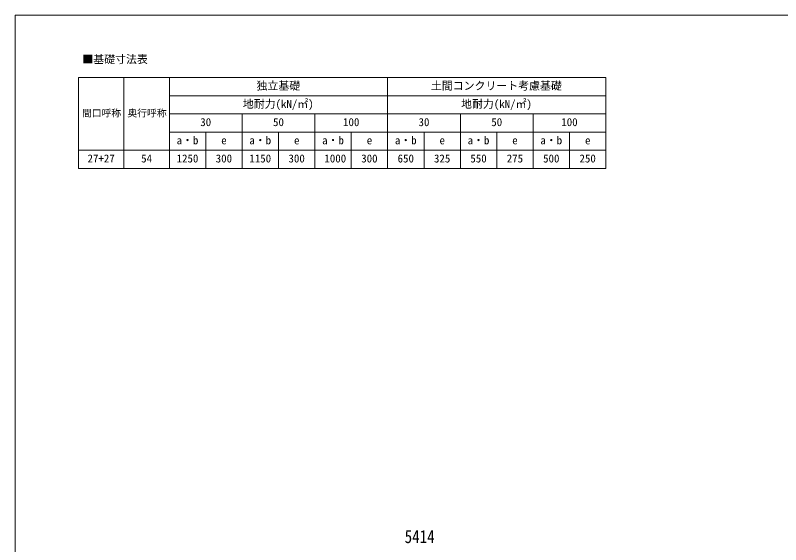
# Model space of a CAD drawing. Units: millimetres on the paper, enlarged 40 times, with parts at other scales. Extents: x -11181 to 33757, y -10067 to 7716.
# Drawn here: x -11181 to 41, y -48 to 7716 of the extents above; entities that cross this region are included whole.
import ezdxf
from ezdxf.enums import TextEntityAlignment as Align

# ---------------------------------------------------------------- set-up
doc = ezdxf.new("R2010")
doc.units = ezdxf.units.MM
doc.header["$LTSCALE"] = 40
for name, color, linetype, lineweight in [('0-A_寸法', 6, 'Continuous', 9), ('1-0_FRAME', 7, 'Continuous', 18), ('F-0_240', 7, 'Continuous', 9)]:
    doc.layers.add(name, color=color, linetype=linetype, lineweight=lineweight)
doc.styles.add('ＭＳ ゴシック', font='')
doc.styles.get('ＭＳ ゴシック').set_extended_font_data('MS Gothic')

msp = doc.modelspace()

# ---------------------------------------------------------------- linework, layer by layer
at = {"layer": '1-0_FRAME'}
for p, q in [((-10254.56, 6803.3), (-2521.22, 6803.3)), ((-10254.56, 6803.3), (-10254.56, 5469.97)), ((-9587.89, 6803.3), (-9587.89, 5469.97)), ((-8921.22, 6803.3), (-8921.22, 6536.64)), ((-5721.22, 6803.3), (-5721.22, 5469.97)), ((-8921.22, 6536.64), (-2521.22, 6536.64)), ((-8921.22, 6269.97), (-2521.22, 6269.97)), ((-4654.56, 6269.97), (-4654.56, 5469.97)), ((-8921.22, 6003.3), (-2521.22, 6003.3)), ((-4121.22, 6003.3), (-4121.22, 5469.97)), ((-3054.56, 6003.3), (-3054.56, 5469.97))]:
    msp.add_line(p, q, dxfattribs=at)
for points in [[(-2521.22, 6803.3), (-2521.22, 6003.3), (-2521.22, 5469.97)], [(-8921.22, 6536.64), (-8921.22, 5736.64), (-8921.22, 5469.97)], [(-7854.56, 6269.97), (-7854.56, 6003.3), (-7854.56, 5469.97)], [(-6787.89, 6269.97), (-6787.89, 6003.3), (-6787.89, 5469.97)], [(-3587.89, 6269.97), (-3587.89, 5736.64), (-3587.89, 5469.97)], [(-8387.89, 6003.3), (-8387.89, 5736.64), (-8387.89, 5469.97)], [(-7321.22, 6003.3), (-7321.22, 5736.64), (-7321.22, 5469.97)], [(-6254.56, 6003.3), (-6254.56, 5736.64), (-6254.56, 5469.97)], [(-5187.89, 6003.3), (-5187.89, 5736.64), (-5187.89, 5469.97)], [(-10254.56, 5736.64), (-8921.22, 5736.64), (-2521.22, 5736.64)], [(-10254.56, 5469.97), (-9587.89, 5469.97), (-5721.22, 5469.97), (-3587.89, 5469.97), (-2521.22, 5469.97)]]:
    msp.add_lwpolyline(points, dxfattribs=at)
at = {"layer": 'F-0_240', "color": 5}
for q in [(-11180.61, -7803.54), (10739.39, 7716.46)]:
    msp.add_line((-11180.61, 7716.46), q, dxfattribs=at)

# ---------------------------------------------------------------- texts
at = {"layer": '0-A_寸法', "color": 7, "style": 'ＭＳ ゴシック', "width": 0.85}
msp.add_text('5414', height=190.6, dxfattribs=at).set_placement((-5472.18, -80.62), align=Align.BOTTOM_LEFT)
at = {"layer": '1-0_FRAME', "style": 'ＭＳ ゴシック'}
for s, height, p in [('■基礎寸法表', 117.3, (-10197.49, 6978)), ('独立基礎', 117.3, (-7643.44, 6589.42)), ('土間コンクリート考慮基礎', 117.3, (-5087.89, 6589.42)), ('地耐力(kN/㎡)', 117.3, (-7844.83, 6322.75)), ('地耐力(kN/㎡)', 117.3, (-4644.83, 6322.75)), ('間口呼称', 102.6, (-10203.44, 6199.42)), ('奥行呼称', 102.6, (-9536.78, 6199.42)), ('30', 117.3, (-8468.44, 6056.08)), ('50', 117.3, (-7401.78, 6056.08)), ('100', 117.3, (-6375.39, 6056.08)), ('30', 117.3, (-5268.44, 6056.08)), ('50', 117.3, (-4201.78, 6056.08)), ('100', 117.3, (-3175.39, 6056.08)), ('a・b', 117.3, (-8815.67, 5789.42)), ('e', 117.3, (-8161.5, 5789.42)), ('a・b', 117.3, (-7749, 5789.42)), ('e', 117.3, (-7094.83, 5789.42)), ('a・b', 117.3, (-6682.33, 5789.42)), ('e', 117.3, (-6028.17, 5789.42)), ('a・b', 117.3, (-5615.67, 5789.42)), ('e', 117.3, (-4961.5, 5789.42)), ('a・b', 117.3, (-4549, 5789.42)), ('e', 117.3, (-3894.83, 5789.42)), ('a・b', 117.3, (-3482.33, 5789.42)), ('e', 117.3, (-2828.17, 5789.42)), ('27+27', 117.3, (-10121.78, 5522.75)), ('54', 117.3, (-9335.11, 5522.75)), ('1250', 117.3, (-8815.67, 5522.75)), ('300', 117.3, (-8242.06, 5522.75)), ('1150', 117.3, (-7749, 5522.75)), ('300', 117.3, (-7175.39, 5522.75)), ('1000', 117.3, (-6648.72, 5522.75)), ('300', 117.3, (-6108.72, 5522.75)), ('650', 117.3, (-5575.39, 5522.75)), ('325', 117.3, (-5042.06, 5522.75)), ('550', 117.3, (-4508.72, 5522.75)), ('275', 117.3, (-3975.39, 5522.75)), ('500', 117.3, (-3442.06, 5522.75)), ('250', 117.3, (-2908.72, 5522.75))]:
    msp.add_text(s, height=height, dxfattribs=at).set_placement(p, align=Align.BOTTOM_LEFT)

doc.saveas('drawing.dxf')
